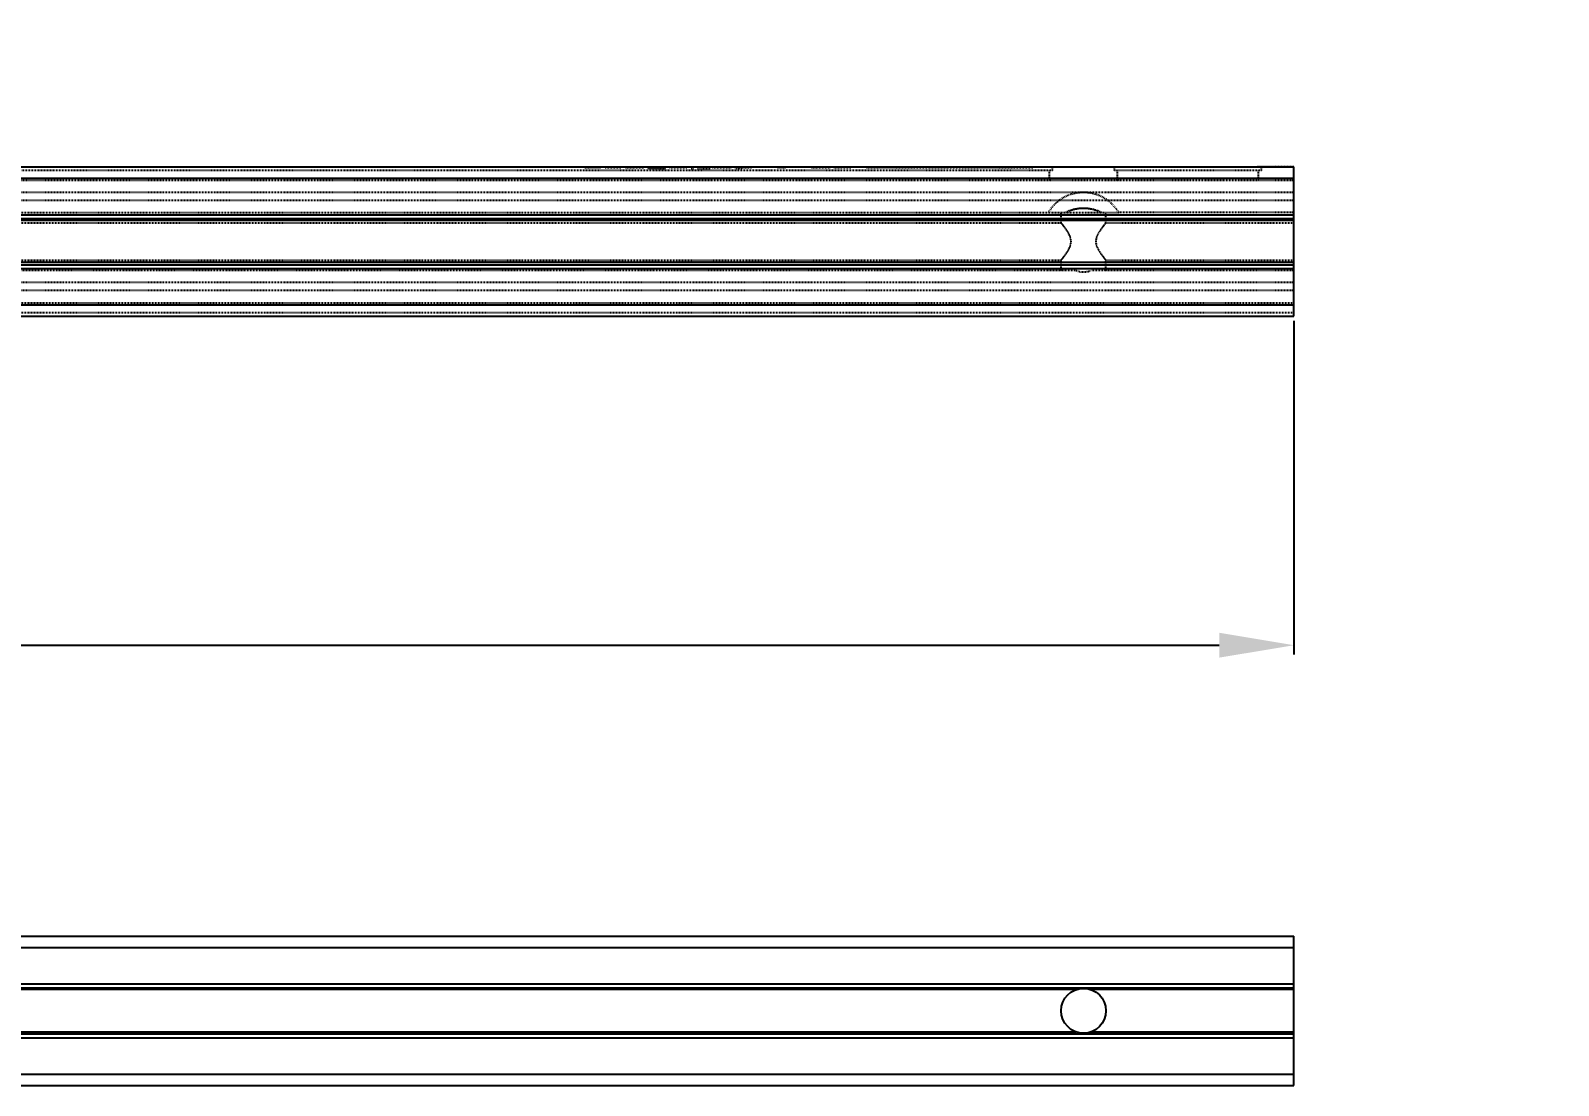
# Model space of a CAD drawing. Header units: millimetres. Extents: x 620 to 19791, y 2539 to 6969.
# Drawn here: x 10691.6 to 10896.3, y 2944.9 to 3086.2 of the extents above; entities that cross this region are included whole.
import ezdxf

# ---------------------------------------------------------------- set-up
doc = ezdxf.new("R2010")
doc.units = ezdxf.units.MM
doc.linetypes.add('HIDDEN', pattern=[0.2, 0.1, -0.1])
for name, color, linetype in [('02___PRT_ALL_AXES', 7, 'Continuous'), ('03___PRT_ALL_CURVES', 7, 'Continuous'), ('DEFAULT_2', 8, 'HIDDEN')]:
    doc.layers.add(name, color=color, linetype=linetype)
doc.styles.get("Standard").update_dxf_attribs({"font": 'arial.ttf'})
doc.dimstyles.new('ISO-25', dxfattribs={"dimtxt": 15, "dimasz": 10, "dimexe": 1.25, "dimexo": 0.625, "dimtad": 1, "dimtxsty": 'Standard', "dimcen": 2.5, "dimadec": 0, "dimazin": 0, "dimtfac": 1, "dimtmove": 0, "dimatfit": 3, "dimfxl": 1, "dimarcsym": 0})

# ---------------------------------------------------------------- blocks, each defined once
blk = doc.blocks.new('*D25')
at = {"color": 0, "lineweight": -2, "transparency": 16777216}
for p, q in [((10822.64, 3172.93), (10816.03, 3180.43)), ((10829.25, 3165.42), (10836.52, 3157.17)), ((10946.54, 3032.27), (10843.13, 3149.66))]:
    blk.add_line(p, q, dxfattribs=at)
at = {"color": 0, "transparency": 16777216}
for points in [[(10823.89, 3174.03), (10821.39, 3171.82), (10829.25, 3165.42)], [(10844.38, 3150.77), (10841.88, 3148.56), (10836.52, 3157.17)]]:
    blk.add_solid(points, dxfattribs=at)
at = {"layer": 'Defpoints', "color": 0, "transparency": 16777216}
for p in [(10829.25, 3165.42), (10836.52, 3157.17)]:
    blk.add_point(p, dxfattribs=at)
at = {"color": 0, "lineweight": 5, "transparency": 16777216, "insert": (10912.16, 3087.17), "char_height": 15, "attachment_point": 5, "rotation": 311.3758}
blk.add_mtext('2-∅11 [∅3/8"]', dxfattribs=at)
blk = doc.blocks.new('*D26')
at = {"color": 0, "lineweight": -2, "transparency": 16777216}
for p, q in [((10201.89, 3047.31), (10201.89, 3002.59)), ((10860.89, 3047.31), (10860.89, 3002.59)), ((10211.89, 3003.84), (10850.89, 3003.84))]:
    blk.add_line(p, q, dxfattribs=at)
at = {"color": 0, "transparency": 16777216}
for points in [[(10211.89, 3005.51), (10211.89, 3002.18), (10201.89, 3003.84)], [(10850.89, 3005.51), (10850.89, 3002.18), (10860.89, 3003.84)]]:
    blk.add_solid(points, dxfattribs=at)
at = {"layer": 'Defpoints', "color": 0, "transparency": 16777216}
for p in [(10201.89, 3047.93), (10860.89, 3047.93), (10860.89, 3003.84)]:
    blk.add_point(p, dxfattribs=at)
at = {"color": 0, "lineweight": 5, "transparency": 16777216, "insert": (10531.39, 3014.08), "char_height": 15, "attachment_point": 5}
blk.add_mtext('659 [2\'-2"]', dxfattribs=at)
blk = doc.blocks.new('etyfh')
at = {"color": 114, "linetype": 'Continuous', "true_color": 0x139b48}
for p, q in [((4442.06, 3053.04), (5101.06, 3053.04)), ((5101.06, 3033.04), (5101.06, 3053.04)), ((4442.06, 3051.54), (5101.06, 3051.54)), ((4442.06, 3046.64), (5101.06, 3046.64)), ((4442.06, 3046.14), (5101.06, 3046.14)), ((5101.06, 3045.88), (5073.82, 3045.88)), ((5101.06, 3040.2), (5073.82, 3040.2)), ((4442.06, 3039.94), (5101.06, 3039.94)), ((4442.06, 3039.44), (5101.06, 3039.44)), ((4442.06, 3034.54), (5101.06, 3034.54)), ((4442.06, 3033.04), (5101.06, 3033.04))]:
    blk.add_line(p, q, dxfattribs=at)
at = {"layer": '02___PRT_ALL_AXES', "color": 114, "linetype": 'Continuous', "true_color": 0x139b48}
for p, q in [((5071.89, 3045.88), (4460.82, 3045.88)), ((5071.89, 3040.2), (4460.82, 3040.2))]:
    blk.add_line(p, q, dxfattribs=at)
blk.add_circle((5072.86, 3043.04), 3, dxfattribs=at)
blk = doc.blocks.new('dgh')
at = {"color": 114, "linetype": 'Continuous', "true_color": 0x139b48}
for p, q in [((4442.06, 3112.37), (5101.06, 3112.37)), ((5101.06, 3092.37), (5101.06, 3112.37)), ((4442.06, 3110.87), (5101.06, 3110.87)), ((4442.06, 3105.97), (5101.06, 3105.97)), ((4442.06, 3105.47), (5101.06, 3105.47)), ((5101.06, 3105.21), (4442.06, 3105.21)), ((5101.06, 3099.54), (4442.06, 3099.54)), ((4442.06, 3099.27), (5101.06, 3099.27)), ((4442.06, 3098.77), (5101.06, 3098.77)), ((4442.06, 3093.87), (5101.06, 3093.87)), ((4442.06, 3092.37), (5101.06, 3092.37))]:
    blk.add_line(p, q, dxfattribs=at)
at = {"layer": '02___PRT_ALL_AXES', "color": 114, "linetype": 'HIDDEN', "true_color": 0x139b48}
for p, q in [((5068.7, 3111.87), (5068.31, 3111.87)), ((5068.31, 3110.57), (5068.31, 3111.87)), ((5068.7, 3112.37), (5096.7, 3112.37)), ((5068.7, 3111.87), (5068.7, 3112.37)), ((5077.01, 3111.87), (5077.01, 3112.37)), ((5096.7, 3111.87), (5077.01, 3111.87)), ((5077.4, 3110.57), (5077.4, 3111.87)), ((5096.31, 3110.57), (5096.31, 3111.87)), ((5096.7, 3111.87), (5096.7, 3112.37)), ((5100.86, 3110.57), (5068.31, 3110.57)), ((5072.86, 3108.94), (4442.06, 3108.94)), ((4442.06, 3106.27), (5077.57, 3106.27)), ((5069.86, 3104.87), (5069.86, 3106.27)), ((5075.86, 3104.87), (5075.86, 3106.27)), ((5069.86, 3098.47), (5069.86, 3099.87)), ((5075.86, 3098.47), (5075.86, 3099.87)), ((5071.89, 3098.47), (4460.82, 3098.47)), ((5075.86, 3098.47), (5073.82, 3098.47))]:
    blk.add_line(p, q, dxfattribs=at)
for centre, major_axis, start_param, end_param in [((5072.86, 3103.44), (5.5, 0), 6.825644, 8.882319), ((5072.86, 3101.31), (0, 5.5), -0.44656, 0.44656), ((5072.86, 3101.31), (5.5, 0), 1.218144, 1.923449), ((5072.86, 3101.31), (3, 0), -1.899546, -1.242046), ((5072.86, 3101.31), (0, 3), -3.141593, -2.812843)]:
    blk.add_ellipse(centre, major_axis=major_axis, ratio=1, start_param=start_param, end_param=end_param, dxfattribs=at)
for points, knots in [([(5071.2, 3102.37), (5071.2, 3102.46), (5071.18, 3102.64), (5071.12, 3102.89), (5071.04, 3103.13), (5070.93, 3103.35), (5070.82, 3103.56), (5070.69, 3103.76), (5070.57, 3103.95), (5070.45, 3104.12), (5070.33, 3104.28), (5070.22, 3104.42), (5070.13, 3104.53), (5070.07, 3104.61), (5070.03, 3104.66), (5069.99, 3104.71), (5069.96, 3104.75), (5069.93, 3104.79), (5069.91, 3104.81), (5069.89, 3104.83), (5069.88, 3104.84), (5069.87, 3104.85), (5069.87, 3104.86), (5069.86, 3104.87), (5069.86, 3104.87), (5069.86, 3104.87), (5069.86, 3104.87), (5069.86, 3104.87), (5069.86, 3104.87), (5069.86, 3104.87)], [0, 0, 0, 0, 0.090536, 0.18017, 0.268227, 0.354222, 0.437764, 0.51844, 0.595755, 0.669109, 0.737777, 0.800886, 0.857413, 0.882852, 0.906202, 0.927305, 0.946004, 0.962142, 0.975575, 0.981236, 0.986173, 0.990373, 0.993825, 0.996522, 0.998454, 0.99913, 0.999613, 0.999903, 1, 1, 1, 1]), ([(5075.86, 3104.87), (5075.86, 3104.87), (5075.85, 3104.87), (5075.85, 3104.87), (5075.85, 3104.87), (5075.85, 3104.87), (5075.85, 3104.87), (5075.84, 3104.86), (5075.84, 3104.85), (5075.83, 3104.84), (5075.82, 3104.83), (5075.81, 3104.81), (5075.78, 3104.79), (5075.75, 3104.75), (5075.72, 3104.71), (5075.68, 3104.66), (5075.64, 3104.61), (5075.58, 3104.53), (5075.49, 3104.42), (5075.38, 3104.28), (5075.26, 3104.12), (5075.14, 3103.95), (5075.02, 3103.76), (5074.89, 3103.56), (5074.78, 3103.35), (5074.67, 3103.13), (5074.59, 3102.89), (5074.53, 3102.64), (5074.51, 3102.46), (5074.51, 3102.37)], [0, 0, 0, 0, 0.000097, 0.000387, 0.00087, 0.001546, 0.003478, 0.006174, 0.009627, 0.013827, 0.018764, 0.024425, 0.037858, 0.053996, 0.072694, 0.093797, 0.117147, 0.142586, 0.199113, 0.262222, 0.330891, 0.404245, 0.481561, 0.562237, 0.645778, 0.731773, 0.81983, 0.909464, 1, 1, 1, 1]), ([(5069.86, 3099.87), (5069.86, 3099.87), (5069.86, 3099.88), (5069.86, 3099.88), (5069.86, 3099.88), (5069.86, 3099.88), (5069.86, 3099.88), (5069.87, 3099.89), (5069.87, 3099.9), (5069.88, 3099.91), (5069.89, 3099.92), (5069.91, 3099.94), (5069.93, 3099.96), (5069.96, 3100), (5069.99, 3100.04), (5070.03, 3100.09), (5070.07, 3100.14), (5070.13, 3100.22), (5070.22, 3100.33), (5070.33, 3100.47), (5070.45, 3100.63), (5070.57, 3100.8), (5070.69, 3100.99), (5070.82, 3101.19), (5070.93, 3101.4), (5071.04, 3101.62), (5071.12, 3101.86), (5071.18, 3102.11), (5071.2, 3102.29), (5071.2, 3102.37)], [0, 0, 0, 0, 0.000097, 0.000387, 0.00087, 0.001546, 0.003478, 0.006174, 0.009627, 0.013827, 0.018764, 0.024425, 0.037858, 0.053996, 0.072694, 0.093797, 0.117147, 0.142586, 0.199113, 0.26222, 0.330888, 0.404242, 0.481557, 0.562236, 0.64578, 0.731778, 0.819835, 0.909467, 1, 1, 1, 1]), ([(5074.51, 3102.37), (5074.51, 3102.29), (5074.53, 3102.11), (5074.59, 3101.86), (5074.67, 3101.62), (5074.78, 3101.4), (5074.89, 3101.19), (5075.02, 3100.99), (5075.14, 3100.8), (5075.26, 3100.63), (5075.38, 3100.47), (5075.49, 3100.33), (5075.58, 3100.22), (5075.64, 3100.14), (5075.68, 3100.09), (5075.72, 3100.04), (5075.75, 3100), (5075.78, 3099.96), (5075.81, 3099.94), (5075.82, 3099.92), (5075.83, 3099.91), (5075.84, 3099.9), (5075.84, 3099.89), (5075.85, 3099.88), (5075.85, 3099.88), (5075.85, 3099.88), (5075.85, 3099.88), (5075.85, 3099.88), (5075.86, 3099.87), (5075.86, 3099.87)], [0, 0, 0, 0, 0.090533, 0.180164, 0.268221, 0.354219, 0.437764, 0.518443, 0.595758, 0.669112, 0.737781, 0.800888, 0.857415, 0.882854, 0.906204, 0.927307, 0.946005, 0.962142, 0.975575, 0.981236, 0.986174, 0.990373, 0.993826, 0.996522, 0.998454, 0.99913, 0.999614, 0.999903, 1, 1, 1, 1])]:
    blk.add_open_spline(points, degree=3, knots=knots, dxfattribs=at)
at = {"layer": '03___PRT_ALL_CURVES', "color": 114, "linetype": 'HIDDEN', "true_color": 0x139b48}
blk.add_line((5101.06, 3112.37), (5096.11, 3112.37), dxfattribs=at)
at = {"layer": 'DEFAULT_2', "color": 114, "linetype": 'HIDDEN', "true_color": 0x139b48}
for p, q in [((5068.7, 3111.87), (4495.01, 3111.87)), ((5006.06, 3112.37), (5006.06, 3112.27)), ((5006.06, 3112.27), (5008.29, 3112.27)), ((5006.43, 3112.37), (5006.43, 3112.27)), ((5006.86, 3112.37), (5006.86, 3112.27)), ((5007.17, 3112.37), (5007.17, 3112.27)), ((5007.79, 3112.37), (5007.79, 3112.27)), ((5008.29, 3112.37), (5008.29, 3112.27)), ((5008.78, 3112.37), (5008.78, 3112.27)), ((5008.78, 3112.27), (5011.01, 3112.27)), ((5009.15, 3112.37), (5009.15, 3112.27)), ((5011.01, 3112.37), (5011.01, 3112.27)), ((5011.51, 3112.37), (5011.51, 3112.27)), ((5011.51, 3112.27), (5013.93, 3112.27)), ((5011.57, 3112.37), (5011.57, 3112.27)), ((5011.7, 3112.37), (5011.7, 3112.27)), ((5011.88, 3112.37), (5011.88, 3112.27)), ((5011.94, 3112.37), (5011.94, 3112.27)), ((5012.07, 3112.37), (5012.07, 3112.27)), ((5012.19, 3112.37), (5012.19, 3112.27)), ((5012.25, 3112.37), (5012.25, 3112.27)), ((5012.5, 3112.37), (5012.5, 3112.27)), ((5013.06, 3112.37), (5013.06, 3112.27)), ((5013.31, 3112.37), (5013.31, 3112.27)), ((5013.37, 3112.37), (5013.37, 3112.27)), ((5013.49, 3112.37), (5013.49, 3112.27)), ((5013.55, 3112.37), (5013.55, 3112.27)), ((5013.62, 3112.37), (5013.62, 3112.27)), ((5013.86, 3112.37), (5013.86, 3112.27)), ((5013.93, 3112.37), (5013.93, 3112.27)), ((5014.42, 3112.37), (5014.42, 3112.27)), ((5014.42, 3112.27), (5016.9, 3112.27)), ((5014.48, 3112.37), (5014.48, 3112.27)), ((5014.56, 3112.37), (5014.56, 3112.17)), ((5014.56, 3112.17), (5016.81, 3112.17)), ((5014.61, 3112.37), (5014.61, 3112.27)), ((5014.62, 3112.37), (5014.62, 3112.17)), ((5014.68, 3112.37), (5014.68, 3112.17)), ((5014.74, 3112.37), (5014.74, 3112.17)), ((5014.79, 3112.37), (5014.79, 3112.27)), ((5014.86, 3112.37), (5014.86, 3112.27)), ((5014.87, 3112.37), (5014.87, 3112.17)), ((5014.93, 3112.37), (5014.93, 3112.17)), ((5014.98, 3112.37), (5014.98, 3112.27)), ((5015.06, 3112.37), (5015.06, 3112.17)), ((5015.1, 3112.37), (5015.1, 3112.27)), ((5015.17, 3112.37), (5015.17, 3112.27)), ((5015.18, 3112.37), (5015.18, 3112.17)), ((5015.24, 3112.37), (5015.24, 3112.17)), ((5015.41, 3112.37), (5015.41, 3112.27)), ((5015.43, 3112.37), (5015.43, 3112.17)), ((5015.49, 3112.37), (5015.49, 3112.17)), ((5015.56, 3112.37), (5015.56, 3112.17)), ((5015.62, 3112.37), (5015.62, 3112.17)), ((5015.74, 3112.37), (5015.74, 3112.17)), ((5015.81, 3112.37), (5015.81, 3112.17)), ((5015.87, 3112.37), (5015.87, 3112.17)), ((5015.91, 3112.37), (5015.91, 3112.27)), ((5015.93, 3112.37), (5015.93, 3112.17)), ((5016.12, 3112.37), (5016.12, 3112.17)), ((5016.16, 3112.37), (5016.16, 3112.27)), ((5016.18, 3112.37), (5016.18, 3112.17)), ((5016.22, 3112.37), (5016.22, 3112.27)), ((5016.31, 3112.37), (5016.31, 3112.17)), ((5016.34, 3112.37), (5016.34, 3112.27)), ((5016.37, 3112.37), (5016.37, 3112.17)), ((5016.43, 3112.37), (5016.43, 3112.17)), ((5016.47, 3112.37), (5016.47, 3112.27)), ((5016.49, 3112.37), (5016.49, 3112.17)), ((5016.53, 3112.37), (5016.53, 3112.27)), ((5016.56, 3112.37), (5016.56, 3112.17)), ((5016.62, 3112.37), (5016.62, 3112.17)), ((5016.68, 3112.37), (5016.68, 3112.17)), ((5016.72, 3112.37), (5016.72, 3112.27)), ((5016.74, 3112.37), (5016.74, 3112.17)), ((5016.81, 3112.37), (5016.81, 3112.17)), ((5016.84, 3112.37), (5016.84, 3112.27)), ((5016.9, 3112.37), (5016.9, 3112.27)), ((5017.4, 3112.37), (5017.4, 3112.27)), ((5017.4, 3112.27), (5019.69, 3112.27)), ((5017.77, 3112.37), (5017.77, 3112.27)), ((5018.89, 3112.37), (5018.89, 3112.27)), ((5018.95, 3112.37), (5018.95, 3112.27)), ((5019.13, 3112.37), (5019.13, 3112.27)), ((5019.19, 3112.37), (5019.19, 3112.27)), ((5019.26, 3112.37), (5019.26, 3112.27)), ((5019.32, 3112.37), (5019.32, 3112.27)), ((5019.44, 3112.37), (5019.44, 3112.27)), ((5019.63, 3112.37), (5019.63, 3112.27)), ((5019.69, 3112.37), (5019.69, 3112.27)), ((5020.31, 3112.37), (5020.31, 3112.17)), ((5020.31, 3112.17), (5020.62, 3112.17)), ((5020.62, 3112.37), (5020.62, 3112.17)), ((5021.12, 3112.37), (5021.12, 3112.17)), ((5021.12, 3112.17), (5022.87, 3112.17)), ((5021.43, 3112.37), (5021.43, 3112.17)), ((5021.56, 3112.37), (5021.56, 3112.17)), ((5021.74, 3112.37), (5021.74, 3112.17)), ((5021.99, 3112.37), (5021.99, 3112.17)), ((5022.24, 3112.37), (5022.24, 3112.17)), ((5022.37, 3112.37), (5022.37, 3112.17)), ((5022.43, 3112.37), (5022.43, 3112.17)), ((5022.49, 3112.37), (5022.49, 3112.17)), ((5022.56, 3112.37), (5022.56, 3112.17)), ((5022.62, 3112.37), (5022.62, 3112.17)), ((5022.74, 3112.37), (5022.74, 3112.17)), ((5022.81, 3112.37), (5022.81, 3112.17)), ((5022.87, 3112.37), (5022.87, 3112.17)), ((5023.16, 3112.37), (5023.16, 3112.27)), ((5023.16, 3112.27), (5025.64, 3112.27)), ((5023.53, 3112.37), (5023.53, 3112.27)), ((5024.15, 3112.37), (5024.15, 3112.27)), ((5024.4, 3112.37), (5024.4, 3112.27)), ((5024.65, 3112.37), (5024.65, 3112.27)), ((5025.27, 3112.37), (5025.27, 3112.27)), ((5025.64, 3112.37), (5025.64, 3112.27)), ((5026.14, 3112.37), (5026.14, 3112.27)), ((5026.14, 3112.27), (5028.37, 3112.27)), ((5026.2, 3112.37), (5026.2, 3112.27)), ((5026.26, 3112.37), (5026.26, 3112.27)), ((5026.37, 3112.37), (5026.37, 3112.17)), ((5026.37, 3112.17), (5027.12, 3112.17)), ((5026.51, 3112.37), (5026.51, 3112.27)), ((5026.63, 3112.37), (5026.63, 3112.27)), ((5026.74, 3112.37), (5026.74, 3112.17)), ((5026.76, 3112.37), (5026.76, 3112.27)), ((5026.82, 3112.37), (5026.82, 3112.27)), ((5027.12, 3112.37), (5027.12, 3112.17)), ((5027.13, 3112.37), (5027.13, 3112.27)), ((5027.19, 3112.37), (5027.19, 3112.27)), ((5027.38, 3112.37), (5027.38, 3112.27)), ((5027.44, 3112.37), (5027.44, 3112.27)), ((5027.69, 3112.37), (5027.69, 3112.27)), ((5027.81, 3112.37), (5027.81, 3112.27)), ((5027.87, 3112.37), (5027.87, 3112.27)), ((5028, 3112.37), (5028, 3112.27)), ((5028.06, 3112.37), (5028.06, 3112.27)), ((5028.18, 3112.37), (5028.18, 3112.27)), ((5028.31, 3112.37), (5028.31, 3112.27)), ((5028.37, 3112.37), (5028.37, 3112.27)), ((5031.84, 3112.37), (5031.84, 3112.27)), ((5031.84, 3112.27), (5032.95, 3112.27)), ((5032.02, 3112.37), (5032.02, 3112.27)), ((5032.77, 3112.37), (5032.77, 3112.27)), ((5032.95, 3112.37), (5032.95, 3112.27)), ((5036.43, 3112.37), (5036.43, 3112.27)), ((5036.43, 3112.27), (5038.9, 3112.27)), ((5036.8, 3112.37), (5036.8, 3112.27)), ((5038.53, 3112.37), (5038.53, 3112.27)), ((5038.9, 3112.37), (5038.9, 3112.27)), ((5039.4, 3112.37), (5039.4, 3112.27)), ((5039.4, 3112.27), (5041.82, 3112.27)), ((5039.46, 3112.37), (5039.46, 3112.27)), ((5039.59, 3112.37), (5039.59, 3112.27)), ((5039.77, 3112.37), (5039.77, 3112.27)), ((5039.83, 3112.37), (5039.83, 3112.27)), ((5039.96, 3112.37), (5039.96, 3112.27)), ((5040.08, 3112.37), (5040.08, 3112.27)), ((5040.14, 3112.37), (5040.14, 3112.27)), ((5040.39, 3112.37), (5040.39, 3112.27)), ((5040.95, 3112.37), (5040.95, 3112.27)), ((5041.2, 3112.37), (5041.2, 3112.27)), ((5041.26, 3112.37), (5041.26, 3112.27)), ((5041.38, 3112.37), (5041.38, 3112.27)), ((5041.45, 3112.37), (5041.45, 3112.27)), ((5041.51, 3112.37), (5041.51, 3112.27)), ((5041.76, 3112.37), (5041.76, 3112.27)), ((5041.82, 3112.37), (5041.82, 3112.27)), ((5043.78, 3112.37), (5043.78, 3112.27)), ((5043.78, 3112.27), (5066.06, 3112.27)), ((5045.29, 3112.37), (5045.29, 3112.27)), ((5045.47, 3112.37), (5045.47, 3112.27)), ((5046.22, 3112.37), (5046.22, 3112.27)), ((5046.4, 3112.37), (5046.4, 3112.27)), ((5049.87, 3112.37), (5049.87, 3112.27)), ((5049.94, 3112.37), (5049.94, 3112.27)), ((5050.06, 3112.37), (5050.06, 3112.27)), ((5050.25, 3112.37), (5050.25, 3112.27)), ((5050.31, 3112.37), (5050.31, 3112.27)), ((5050.43, 3112.37), (5050.43, 3112.27)), ((5050.56, 3112.37), (5050.56, 3112.27)), ((5050.62, 3112.37), (5050.62, 3112.27)), ((5050.87, 3112.37), (5050.87, 3112.27)), ((5051.42, 3112.37), (5051.42, 3112.27)), ((5051.67, 3112.37), (5051.67, 3112.27)), ((5051.73, 3112.37), (5051.73, 3112.27)), ((5051.86, 3112.37), (5051.86, 3112.27)), ((5051.92, 3112.37), (5051.92, 3112.27)), ((5051.98, 3112.37), (5051.98, 3112.27)), ((5052.23, 3112.37), (5052.23, 3112.27)), ((5052.29, 3112.37), (5052.29, 3112.27)), ((5052.79, 3112.37), (5052.79, 3112.27)), ((5053.16, 3112.37), (5053.16, 3112.27)), ((5055.02, 3112.37), (5055.02, 3112.27)), ((5058.49, 3112.37), (5058.49, 3112.27)), ((5058.78, 3112.37), (5058.78, 3112.27)), ((5058.86, 3112.37), (5058.86, 3112.27)), ((5059.48, 3112.37), (5059.48, 3112.27)), ((5059.73, 3112.37), (5059.73, 3112.27)), ((5059.98, 3112.37), (5059.98, 3112.27)), ((5060.6, 3112.37), (5060.6, 3112.27)), ((5060.97, 3112.37), (5060.97, 3112.27)), ((5061.46, 3112.37), (5061.46, 3112.27)), ((5061.53, 3112.37), (5061.53, 3112.27)), ((5061.59, 3112.37), (5061.59, 3112.27)), ((5061.65, 3112.37), (5061.65, 3112.27)), ((5061.77, 3112.37), (5061.77, 3112.27)), ((5061.84, 3112.37), (5061.84, 3112.27)), ((5061.96, 3112.37), (5061.96, 3112.27)), ((5062.08, 3112.37), (5062.08, 3112.27)), ((5062.15, 3112.37), (5062.15, 3112.27)), ((5062.33, 3112.37), (5062.33, 3112.27)), ((5062.39, 3112.37), (5062.39, 3112.27)), ((5062.46, 3112.37), (5062.46, 3112.27)), ((5062.52, 3112.37), (5062.52, 3112.27)), ((5062.64, 3112.37), (5062.64, 3112.27)), ((5062.7, 3112.37), (5062.7, 3112.27)), ((5062.77, 3112.37), (5062.77, 3112.27)), ((5062.83, 3112.37), (5062.83, 3112.27)), ((5063.01, 3112.37), (5063.01, 3112.27)), ((5063.08, 3112.37), (5063.08, 3112.27)), ((5063.2, 3112.37), (5063.2, 3112.27)), ((5063.26, 3112.37), (5063.26, 3112.27)), ((5063.32, 3112.37), (5063.32, 3112.27)), ((5063.39, 3112.37), (5063.39, 3112.27)), ((5063.45, 3112.37), (5063.45, 3112.27)), ((5063.51, 3112.37), (5063.51, 3112.27)), ((5063.57, 3112.37), (5063.57, 3112.27)), ((5063.63, 3112.37), (5063.63, 3112.27)), ((5063.7, 3112.37), (5063.7, 3112.27)), ((5066.06, 3112.37), (5066.06, 3112.27)), ((5072.86, 3110.57), (4490.86, 3110.57)), ((5101.06, 3110.57), (5100.86, 3110.57)), ((5101.06, 3107.87), (4442.06, 3107.87)), ((5101.06, 3108.94), (5072.86, 3108.94)), ((5101.06, 3106.27), (5077.57, 3106.27)), ((4462.86, 3104.87), (5069.86, 3104.87)), ((5075.86, 3104.87), (5101.06, 3104.87)), ((4462.86, 3099.87), (5069.86, 3099.87)), ((5075.86, 3099.87), (5101.06, 3099.87)), ((5101.06, 3098.47), (5073.82, 3098.47)), ((5101.06, 3096.87), (4442.06, 3096.87)), ((5101.06, 3095.81), (4442.06, 3095.81)), ((4442.06, 3094.17), (5101.06, 3094.17)), ((4442.06, 3092.87), (5101.06, 3092.87))]:
    blk.add_line(p, q, dxfattribs=at)

msp = doc.modelspace()

# ---------------------------------------------------------------- block references
for name, p in [('dgh', (5759.83352, -44.44059)), ('etyfh', (5759.83352, -88.18226))]:
    msp.add_blockref(name, p)

# ---------------------------------------------------------------- dimensions: what is measured, and where the dimension line sits
at = {"lineweight": 5}
dim = msp.add_diameter_dim_2p(p1=(10829.25341, 3165.42208), p2=(10836.52435, 3157.16779), text='2-<>', dimstyle='ISO-25', dxfattribs=at)
dim.commit()
dim.dimension.update_dxf_attribs({"geometry": '*D25', "text_midpoint": (10904.28874, 3080.23866), "dimtype": 163})
dim = msp.add_linear_dim(base=(10860.88888, 3003.84478), p1=(10201.88888, 3047.93439), p2=(10860.88888, 3047.93439), dimstyle='ISO-25', dxfattribs=at)
dim.commit()
dim.dimension.update_dxf_attribs({"geometry": '*D26', "text_midpoint": (10531.38888, 3003.84478), "dimtype": 160})

doc.saveas('drawing.dxf')
